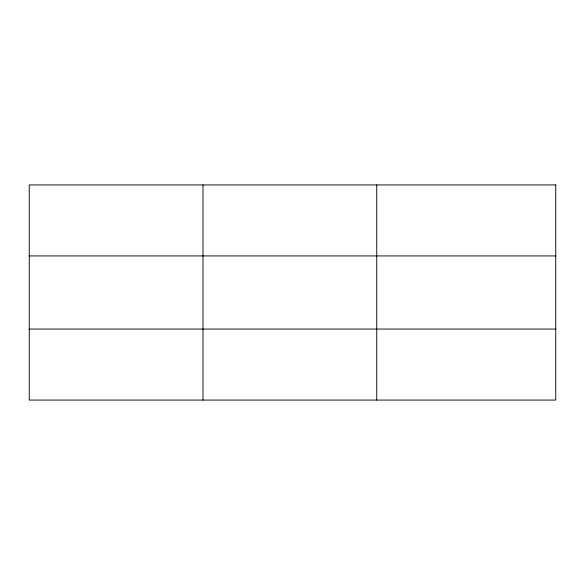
<?xml version="1.0" encoding="UTF-8"?>
<svg xmlns="http://www.w3.org/2000/svg" width="585" height="585" viewBox="0 0 585 585"><rect width="100%" height="100%" fill="white"/><g stroke="black" fill="none" stroke-linecap="round" stroke-linejoin="round"><path stroke-width="0.88" d="M202.995 184.933L202.995 400.067M376.74 184.933L376.74 400.067M29.25 255.93L555.75 255.93M29.25 329.07L555.75 329.07M555.75 184.933L555.75 400.067L29.25 400.067L29.25 184.933L555.75 184.933"/></g></svg>
